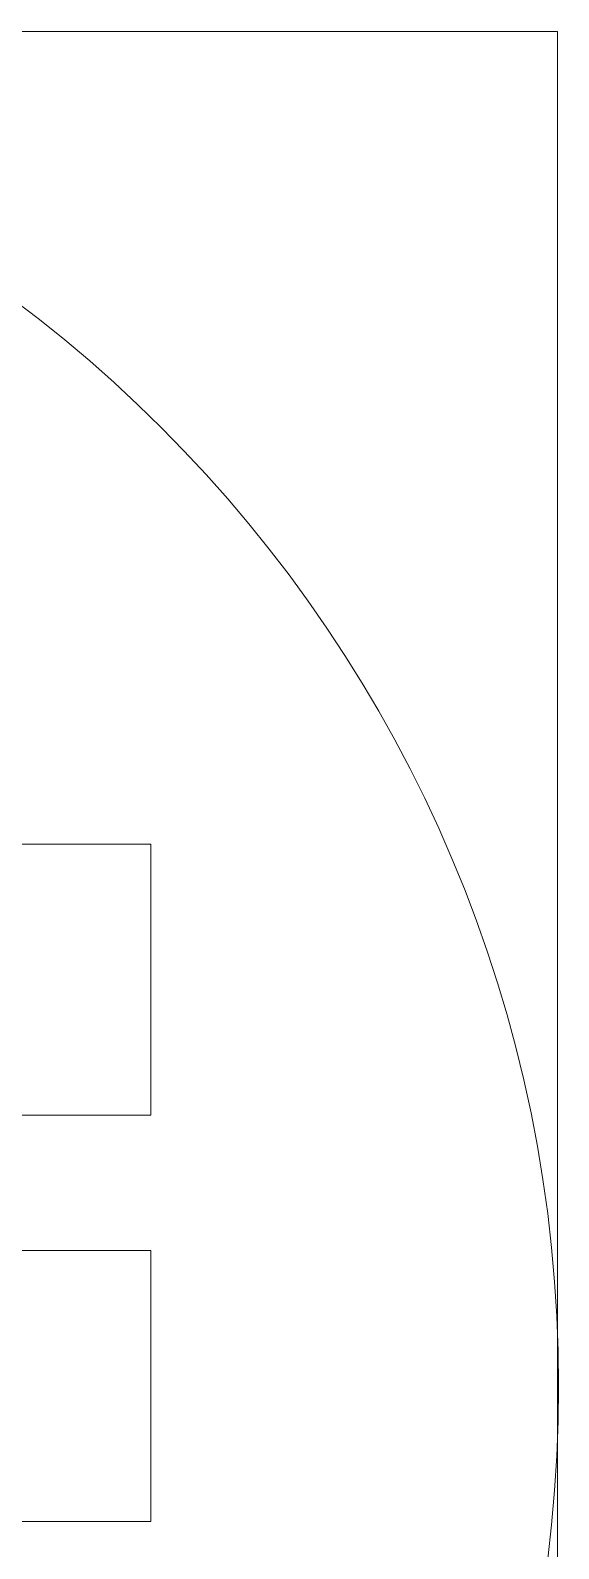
# Model space of a CAD drawing. Extents: x -2 to 5002, y -2 to 5002.
# Drawn here: x 4028 to 5002, y 2200 to 5002 of the extents above; entities that cross this region are included whole.
import ezdxf

# ---------------------------------------------------------------- set-up
doc = ezdxf.new("R2010")
doc.units = 13
doc.layers.get('0').update_dxf_attribs({"linetype": 'CONTINUOUS', "lineweight": 0})
doc.layers.add('Cell outlines', color=5, linetype='CONTINUOUS', lineweight=0)

msp = doc.modelspace()

# ---------------------------------------------------------------- linework, layer by layer
msp.add_circle((2500, 2500), 2502)
at = {"layer": 'Cell outlines'}
for p, q in [((0, 5000), (5000, 5000)), ((5000, 5000), (5000, 0)), ((3750, 3500), (4250, 3500)), ((4250, 3500), (4250, 3000)), ((4250, 3000), (3750, 3000)), ((3750, 2750), (4250, 2750)), ((4250, 2750), (4250, 2250)), ((4250, 2250), (3750, 2250))]:
    msp.add_line(p, q, dxfattribs=at)

doc.saveas('drawing.dxf')
